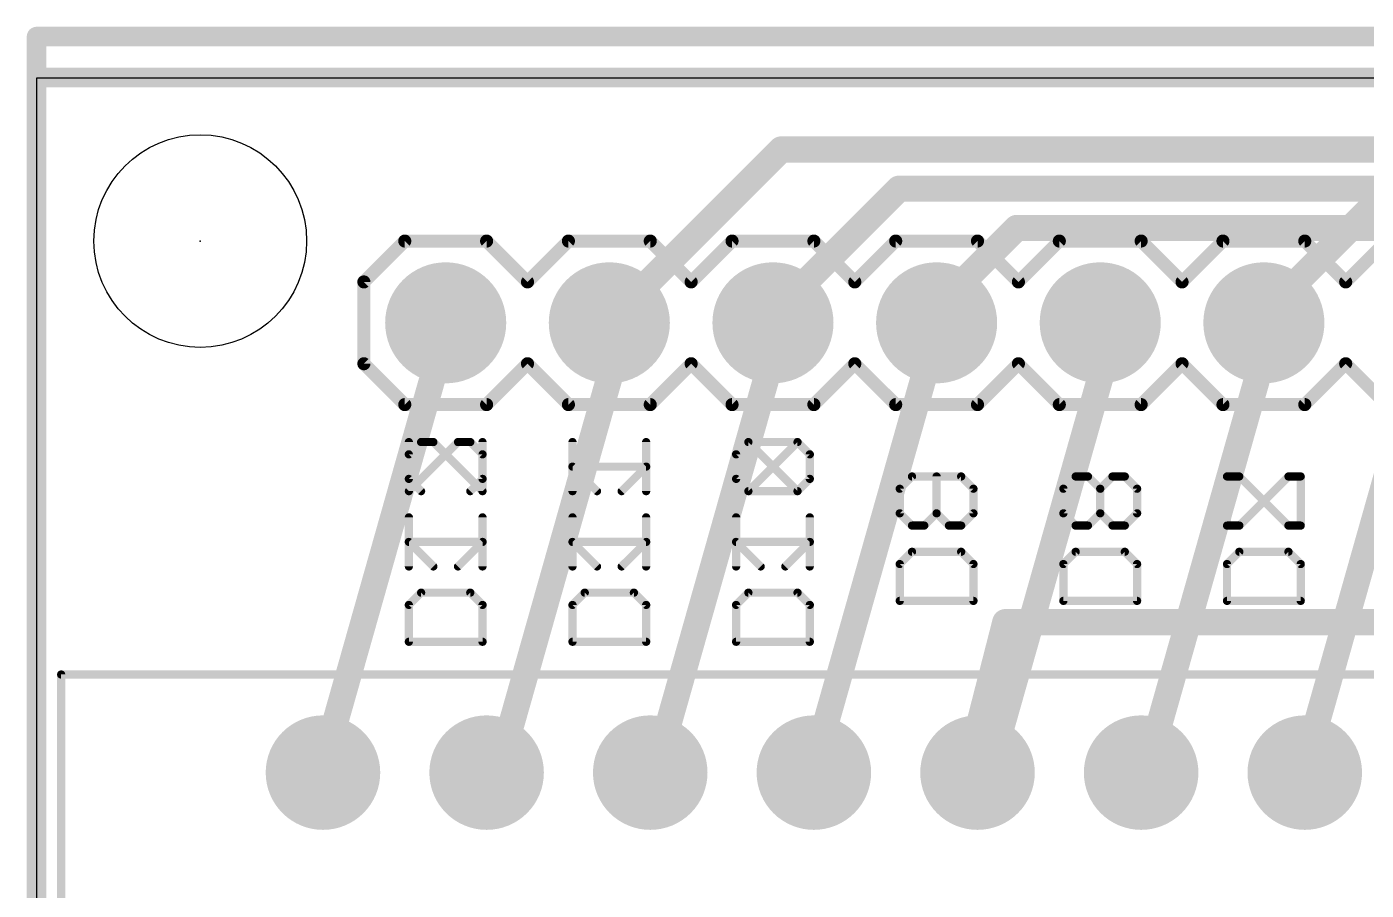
# Model space of a CAD drawing. Extents: x -3 to 97, y 0 to 38.
# Drawn here: x -0.15 to 20.64, y 24.21 to 37.62 of the extents above; entities that cross this region are included whole.
import ezdxf

# ---------------------------------------------------------------- set-up
doc = ezdxf.new("R2010")
doc.units = 0
for name, color, linetype in [('1', 14, 'CONTINUOUS'), ('16', 174, 'CONTINUOUS'), ('17', 94, 'CONTINUOUS'), ('20', 178, 'CONTINUOUS'), ('21', 251, 'CONTINUOUS'), ('23', 178, 'CONTINUOUS'), ('25', 251, 'CONTINUOUS'), ('26', 251, 'CONTINUOUS')]:
    doc.layers.add(name, color=color, linetype=linetype)

# ---------------------------------------------------------------- blocks, each defined once
blk = doc.blocks.new('ROUNDP')
at = {"const_width": 0.5}
blk.add_lwpolyline([(0, -0.25, 1), (0, 0.25, 1), (0, -0.25)], format="xyb", dxfattribs=at)

msp = doc.modelspace()

# ---------------------------------------------------------------- linework, layer by layer
at = {"layer": '1'}
for points, const_width in [([(0, 0), (0, 37.465)], 0.3048), ([(0, 37.465), (97.155, 37.465)], 0.3048), ([(19.177, 33.274), (21.6154, 35.7124)], 0.4064), ([(19.177, 33.274), (19.05, 33.02)], 0.4064), ([(19.177, 32.9692), (19.05, 33.02)], 0.4064), ([(15.0368, 28.3718), (14.4907, 26.2382)], 0.4064), ([(45.2882, 28.3718), (15.0368, 28.3718)], 0.4064), ([(14.4907, 26.2382), (14.8336, 26.2382)], 0.4064), ([(14.8336, 26.2382), (14.605, 26.035)], 0.4064)]:
    msp.add_lwpolyline(points, dxfattribs=dict(at, const_width=const_width))
for points, const_width in [([(0.0762, 37.465, 1), (-0.0762, 37.465)], 0.1524), ([(0, 37.5412, 1), (0, 37.3888)], 0.1524), ([(19.2679, 33.2286, 1), (19.0861, 33.3194)], 0.2032), ([(19.1052, 33.3458, 1), (19.2488, 33.2022)], 0.2032), ([(19.0877, 33.1143, 1), (19.0123, 32.9257)], 0.2032), ([(18.9591, 33.0654, 1), (19.1409, 32.9746)], 0.2032), ([(19.1393, 32.8749, 1), (19.2147, 33.0635)], 0.2032), ([(15.0368, 28.4734, 1), (15.0368, 28.2702)], 0.2032), ([(15.1352, 28.3466, 1), (14.9384, 28.397)], 0.2032), ([(14.4907, 26.3398, 1), (14.4907, 26.1366)], 0.2032), ([(14.9011, 26.1623, 1), (14.7661, 26.3141)], 0.2032), ([(14.8336, 26.1366, 1), (14.8336, 26.3398)], 0.2032), ([(14.3923, 26.2634, 1), (14.5891, 26.213)], 0.2032), ([(14.5375, 26.1109, 1), (14.6725, 25.9591)], 0.2032)]:
    msp.add_lwpolyline(points, format="xyb", dxfattribs=dict(at, const_width=const_width))
at = {"layer": '16'}
for points, const_width in [([(0, 0), (0, 36.83)], 0.3048), ([(0, 36.83), (97.155, 36.83)], 0.3048), ([(9.1186, 33.274), (11.557, 35.7124)], 0.4064), ([(11.557, 35.7124), (86.4362, 35.7124)], 0.4064), ([(11.557, 33.274), (13.3858, 35.1028)], 0.4064), ([(13.3858, 35.1028), (70.5866, 35.1028)], 0.4064), ([(13.9954, 33.274), (15.2146, 34.4932)], 0.4064), ([(15.2146, 34.4932), (54.4322, 34.4932)], 0.4064), ([(9.1186, 33.274), (8.89, 33.02)], 0.4064), ([(11.557, 33.274), (11.43, 33.02)], 0.4064), ([(13.9954, 33.274), (13.97, 33.02)], 0.4064), ([(6.3754, 32.9692), (4.4704, 26.2382)], 0.4064), ([(6.3754, 32.9692), (6.35, 33.02)], 0.4064), ([(9.1186, 32.9692), (7.2136, 26.2382)], 0.4064), ([(9.1186, 32.9692), (8.89, 33.02)], 0.4064), ([(11.557, 32.9692), (9.652, 26.2382)], 0.4064), ([(11.557, 32.9692), (11.43, 33.02)], 0.4064), ([(13.9954, 32.9692), (12.0904, 26.2382)], 0.4064), ([(13.9954, 32.9692), (13.97, 33.02)], 0.4064), ([(16.7386, 32.9692), (14.8336, 26.2382)], 0.4064), ([(16.7386, 32.9692), (16.51, 33.02)], 0.4064), ([(19.177, 32.9692), (17.272, 26.2382)], 0.4064), ([(19.177, 32.9692), (19.05, 33.02)], 0.4064), ([(21.6154, 32.9692), (19.7104, 26.2382)], 0.4064), ([(4.4704, 26.2382), (4.445, 26.035)], 0.4064), ([(7.2136, 26.2382), (6.985, 26.035)], 0.4064), ([(9.652, 26.2382), (9.525, 26.035)], 0.4064), ([(12.0904, 26.2382), (12.065, 26.035)], 0.4064), ([(14.8336, 26.2382), (14.605, 26.035)], 0.4064), ([(17.272, 26.2382), (17.145, 26.035)], 0.4064), ([(19.7104, 26.2382), (19.685, 26.035)], 0.4064)]:
    msp.add_lwpolyline(points, dxfattribs=dict(at, const_width=const_width))
for points, const_width in [([(0.0762, 36.83, 1), (-0.0762, 36.83)], 0.1524), ([(0, 36.9062, 1), (0, 36.7538)], 0.1524), ([(11.557, 35.814, 1), (11.557, 35.6108)], 0.2032), ([(11.6288, 35.6406, 1), (11.4852, 35.7842)], 0.2032), ([(13.3858, 35.2044, 1), (13.3858, 35.0012)], 0.2032), ([(13.4576, 35.031, 1), (13.314, 35.1746)], 0.2032), ([(15.2146, 34.5948, 1), (15.2146, 34.3916)], 0.2032), ([(15.2864, 34.4214, 1), (15.1428, 34.565)], 0.2032), ([(9.1941, 33.206, 1), (9.0431, 33.342)], 0.2032), ([(11.6479, 33.2286, 1), (11.4661, 33.3194)], 0.2032), ([(14.0965, 33.2639, 1), (13.8943, 33.2841)], 0.2032), ([(9.0468, 33.3458, 1), (9.1904, 33.2022)], 0.2032), ([(11.4852, 33.3458, 1), (11.6288, 33.2022)], 0.2032), ([(13.9236, 33.3458, 1), (14.0672, 33.2022)], 0.2032), ([(6.4409, 33.0654, 1), (6.2591, 32.9746)], 0.2032), ([(6.4732, 32.9415, 1), (6.2776, 32.9969)], 0.2032), ([(6.2845, 32.9238, 1), (6.4663, 33.0146)], 0.2032), ([(8.912, 33.1192, 1), (8.868, 32.9208)], 0.2032), ([(8.8145, 33.088, 1), (8.9655, 32.952)], 0.2032), ([(9.2164, 32.9415, 1), (9.0208, 32.9969)], 0.2032), ([(9.0966, 32.87, 1), (9.1406, 33.0684)], 0.2032), ([(11.4677, 33.1143, 1), (11.3923, 32.9257)], 0.2032), ([(11.3391, 33.0654, 1), (11.5209, 32.9746)], 0.2032), ([(11.6548, 32.9415, 1), (11.4592, 32.9969)], 0.2032), ([(11.5193, 32.8749, 1), (11.5947, 33.0635)], 0.2032), ([(14.0609, 33.0654, 1), (13.8791, 32.9746)], 0.2032), ([(13.8689, 33.0301, 1), (14.0711, 33.0099)], 0.2032), ([(14.0932, 32.9415, 1), (13.8976, 32.9969)], 0.2032), ([(13.9045, 32.9238, 1), (14.0863, 33.0146)], 0.2032), ([(16.532, 33.1192, 1), (16.488, 32.9208)], 0.2032), ([(16.8364, 32.9415, 1), (16.6408, 32.9969)], 0.2032), ([(16.7166, 32.87, 1), (16.7606, 33.0684)], 0.2032), ([(19.0877, 33.1143, 1), (19.0123, 32.9257)], 0.2032), ([(19.2748, 32.9415, 1), (19.0792, 32.9969)], 0.2032), ([(19.1393, 32.8749, 1), (19.2147, 33.0635)], 0.2032), ([(4.5712, 26.2256, 1), (4.3696, 26.2508)], 0.2032), ([(7.2811, 26.1623, 1), (7.1461, 26.3141)], 0.2032), ([(9.7382, 26.1844, 1), (9.5658, 26.292)], 0.2032), ([(12.1912, 26.2256, 1), (11.9896, 26.2508)], 0.2032), ([(14.9011, 26.1623, 1), (14.7661, 26.3141)], 0.2032), ([(17.3582, 26.1844, 1), (17.1858, 26.292)], 0.2032), ([(19.8112, 26.2256, 1), (19.6096, 26.2508)], 0.2032), ([(4.3726, 26.2659, 1), (4.5682, 26.2105)], 0.2032), ([(6.9175, 26.1109, 1), (7.0525, 25.9591)], 0.2032), ([(7.1158, 26.2659, 1), (7.3114, 26.2105)], 0.2032), ([(9.5542, 26.2659, 1), (9.7498, 26.2105)], 0.2032), ([(11.9926, 26.2659, 1), (12.1882, 26.2105)], 0.2032), ([(14.5375, 26.1109, 1), (14.6725, 25.9591)], 0.2032), ([(14.7358, 26.2659, 1), (14.9314, 26.2105)], 0.2032), ([(17.1742, 26.2659, 1), (17.3698, 26.2105)], 0.2032), ([(19.6126, 26.2659, 1), (19.8082, 26.2105)], 0.2032), ([(4.3442, 26.0476, 1), (4.5458, 26.0224)], 0.2032), ([(9.4388, 26.0888, 1), (9.6112, 25.9812)], 0.2032), ([(11.9642, 26.0476, 1), (12.1658, 26.0224)], 0.2032), ([(17.0588, 26.0888, 1), (17.2312, 25.9812)], 0.2032), ([(19.5842, 26.0476, 1), (19.7858, 26.0224)], 0.2032)]:
    msp.add_lwpolyline(points, format="xyb", dxfattribs=dict(at, const_width=const_width))
at = {"layer": '20'}
for p, q in [((96.825, 36.82), (0, 36.82)), ((0, 36.82), (0, 0))]:
    msp.add_line(p, q, dxfattribs=at)
msp.add_circle((2.54, 34.29), 1.651, dxfattribs=at)
at = {"layer": '21'}
for points, const_width in [([(5.08, 33.655), (5.715, 34.29)], 0.2032), ([(5.715, 34.29), (6.985, 34.29)], 0.2032), ([(7.62, 33.655), (6.985, 34.29)], 0.2032), ([(7.62, 33.655), (8.255, 34.29)], 0.2032), ([(8.255, 34.29), (9.525, 34.29)], 0.2032), ([(10.16, 33.655), (9.525, 34.29)], 0.2032), ([(10.16, 33.655), (10.795, 34.29)], 0.2032), ([(10.795, 34.29), (12.065, 34.29)], 0.2032), ([(12.065, 34.29), (12.7, 33.655)], 0.2032), ([(12.7, 33.655), (13.335, 34.29)], 0.2032), ([(13.335, 34.29), (14.605, 34.29)], 0.2032), ([(14.605, 34.29), (15.24, 33.655)], 0.2032), ([(15.24, 33.655), (15.875, 34.29)], 0.2032), ([(15.875, 34.29), (17.145, 34.29)], 0.2032), ([(17.78, 33.655), (17.145, 34.29)], 0.2032), ([(17.78, 33.655), (18.415, 34.29)], 0.2032), ([(18.415, 34.29), (19.685, 34.29)], 0.2032), ([(19.685, 34.29), (20.32, 33.655)], 0.2032), ([(20.32, 33.655), (20.955, 34.29)], 0.2032), ([(5.08, 32.385), (5.08, 33.655)], 0.2032), ([(5.715, 31.75), (5.08, 32.385)], 0.2032), ([(6.985, 31.75), (7.62, 32.385)], 0.2032), ([(8.255, 31.75), (7.62, 32.385)], 0.2032), ([(9.525, 31.75), (10.16, 32.385)], 0.2032), ([(10.795, 31.75), (10.16, 32.385)], 0.2032), ([(12.7, 32.385), (12.065, 31.75)], 0.2032), ([(13.335, 31.75), (12.7, 32.385)], 0.2032), ([(15.24, 32.385), (14.605, 31.75)], 0.2032), ([(15.875, 31.75), (15.24, 32.385)], 0.2032), ([(17.145, 31.75), (17.78, 32.385)], 0.2032), ([(18.415, 31.75), (17.78, 32.385)], 0.2032), ([(20.32, 32.385), (19.685, 31.75)], 0.2032), ([(20.955, 31.75), (20.32, 32.385)], 0.2032), ([(6.985, 31.75), (5.715, 31.75)], 0.2032), ([(9.525, 31.75), (8.255, 31.75)], 0.2032), ([(12.065, 31.75), (10.795, 31.75)], 0.2032), ([(14.605, 31.75), (13.335, 31.75)], 0.2032), ([(17.145, 31.75), (15.875, 31.75)], 0.2032), ([(19.685, 31.75), (18.415, 31.75)], 0.2032), ([(0.381, 9.271), (0.381, 27.559)], 0.127), ([(0.381, 27.559), (44.069, 27.559)], 0.127)]:
    msp.add_lwpolyline(points, dxfattribs=dict(at, const_width=const_width))
for points, const_width in [([(5.715, 34.3408, 1), (5.715, 34.2392)], 0.1016), ([(5.7509, 34.2541, 1), (5.6791, 34.3259)], 0.1016), ([(7.0209, 34.3259, 1), (6.9491, 34.2541)], 0.1016), ([(6.985, 34.2392, 1), (6.985, 34.3408)], 0.1016), ([(8.255, 34.3408, 1), (8.255, 34.2392)], 0.1016), ([(8.2909, 34.2541, 1), (8.2191, 34.3259)], 0.1016), ([(9.5609, 34.3259, 1), (9.4891, 34.2541)], 0.1016), ([(9.525, 34.2392, 1), (9.525, 34.3408)], 0.1016), ([(10.795, 34.3408, 1), (10.795, 34.2392)], 0.1016), ([(10.8309, 34.2541, 1), (10.7591, 34.3259)], 0.1016), ([(12.1009, 34.3259, 1), (12.0291, 34.2541)], 0.1016), ([(12.065, 34.2392, 1), (12.065, 34.3408)], 0.1016), ([(13.335, 34.3408, 1), (13.335, 34.2392)], 0.1016), ([(13.3709, 34.2541, 1), (13.2991, 34.3259)], 0.1016), ([(14.6409, 34.3259, 1), (14.5691, 34.2541)], 0.1016), ([(14.605, 34.2392, 1), (14.605, 34.3408)], 0.1016), ([(15.875, 34.3408, 1), (15.875, 34.2392)], 0.1016), ([(15.9109, 34.2541, 1), (15.8391, 34.3259)], 0.1016), ([(17.1809, 34.3259, 1), (17.1091, 34.2541)], 0.1016), ([(17.145, 34.2392, 1), (17.145, 34.3408)], 0.1016), ([(18.415, 34.3408, 1), (18.415, 34.2392)], 0.1016), ([(18.4509, 34.2541, 1), (18.3791, 34.3259)], 0.1016), ([(19.7209, 34.3259, 1), (19.6491, 34.2541)], 0.1016), ([(19.685, 34.2392, 1), (19.685, 34.3408)], 0.1016), ([(5.1308, 33.655, 1), (5.0292, 33.655)], 0.1016), ([(5.0441, 33.6909, 1), (5.1159, 33.6191)], 0.1016), ([(7.5841, 33.6909, 1), (7.6559, 33.6191)], 0.1016), ([(7.5841, 33.6191, 1), (7.6559, 33.6909)], 0.1016), ([(10.1241, 33.6909, 1), (10.1959, 33.6191)], 0.1016), ([(10.1241, 33.6191, 1), (10.1959, 33.6909)], 0.1016), ([(12.6641, 33.6909, 1), (12.7359, 33.6191)], 0.1016), ([(12.6641, 33.6191, 1), (12.7359, 33.6909)], 0.1016), ([(15.2041, 33.6909, 1), (15.2759, 33.6191)], 0.1016), ([(15.2041, 33.6191, 1), (15.2759, 33.6909)], 0.1016), ([(17.7441, 33.6909, 1), (17.8159, 33.6191)], 0.1016), ([(17.7441, 33.6191, 1), (17.8159, 33.6909)], 0.1016), ([(20.2841, 33.6909, 1), (20.3559, 33.6191)], 0.1016), ([(20.2841, 33.6191, 1), (20.3559, 33.6909)], 0.1016), ([(5.1159, 32.4209, 1), (5.0441, 32.3491)], 0.1016), ([(5.0292, 32.385, 1), (5.1308, 32.385)], 0.1016), ([(7.6559, 32.4209, 1), (7.5841, 32.3491)], 0.1016), ([(7.6559, 32.3491, 1), (7.5841, 32.4209)], 0.1016), ([(10.1959, 32.4209, 1), (10.1241, 32.3491)], 0.1016), ([(10.1959, 32.3491, 1), (10.1241, 32.4209)], 0.1016), ([(12.7359, 32.4209, 1), (12.6641, 32.3491)], 0.1016), ([(12.7359, 32.3491, 1), (12.6641, 32.4209)], 0.1016), ([(15.2759, 32.4209, 1), (15.2041, 32.3491)], 0.1016), ([(15.2759, 32.3491, 1), (15.2041, 32.4209)], 0.1016), ([(17.8159, 32.4209, 1), (17.7441, 32.3491)], 0.1016), ([(17.8159, 32.3491, 1), (17.7441, 32.4209)], 0.1016), ([(20.3559, 32.4209, 1), (20.2841, 32.3491)], 0.1016), ([(20.3559, 32.3491, 1), (20.2841, 32.4209)], 0.1016), ([(5.715, 31.8008, 1), (5.715, 31.6992)], 0.1016), ([(5.6791, 31.7141, 1), (5.7509, 31.7859)], 0.1016), ([(6.9491, 31.7859, 1), (7.0209, 31.7141)], 0.1016), ([(6.985, 31.6992, 1), (6.985, 31.8008)], 0.1016), ([(8.255, 31.8008, 1), (8.255, 31.6992)], 0.1016), ([(8.2191, 31.7141, 1), (8.2909, 31.7859)], 0.1016), ([(9.4891, 31.7859, 1), (9.5609, 31.7141)], 0.1016), ([(9.525, 31.6992, 1), (9.525, 31.8008)], 0.1016), ([(10.795, 31.8008, 1), (10.795, 31.6992)], 0.1016), ([(10.7591, 31.7141, 1), (10.8309, 31.7859)], 0.1016), ([(12.0291, 31.7859, 1), (12.1009, 31.7141)], 0.1016), ([(12.065, 31.6992, 1), (12.065, 31.8008)], 0.1016), ([(13.335, 31.8008, 1), (13.335, 31.6992)], 0.1016), ([(13.2991, 31.7141, 1), (13.3709, 31.7859)], 0.1016), ([(14.5691, 31.7859, 1), (14.6409, 31.7141)], 0.1016), ([(14.605, 31.6992, 1), (14.605, 31.8008)], 0.1016), ([(15.875, 31.8008, 1), (15.875, 31.6992)], 0.1016), ([(15.8391, 31.7141, 1), (15.9109, 31.7859)], 0.1016), ([(17.1091, 31.7859, 1), (17.1809, 31.7141)], 0.1016), ([(17.145, 31.6992, 1), (17.145, 31.8008)], 0.1016), ([(18.415, 31.8008, 1), (18.415, 31.6992)], 0.1016), ([(18.3791, 31.7141, 1), (18.4509, 31.7859)], 0.1016), ([(19.6491, 31.7859, 1), (19.7209, 31.7141)], 0.1016), ([(19.685, 31.6992, 1), (19.685, 31.8008)], 0.1016), ([(0.4128, 27.559, 1), (0.3493, 27.559)], 0.0635), ([(0.381, 27.5907, 1), (0.381, 27.5273)], 0.0635)]:
    msp.add_lwpolyline(points, format="xyb", dxfattribs=dict(at, const_width=const_width))
at = {"layer": '23'}
msp.add_point((2.54, 34.29), dxfattribs=at)
at = {"layer": '25', "const_width": 0.127}
for points in [[(5.9682, 31.1684), (5.7775, 30.9778)], [(6.1589, 31.1684), (5.9682, 31.1684)], [(6.9215, 30.4058), (6.1589, 31.1684)], [(6.9215, 31.1684), (6.9215, 30.4058)], [(9.4615, 30.4058), (9.4615, 31.1684)], [(10.8575, 30.9778), (11.0482, 31.1684)], [(11.0482, 31.1684), (11.8108, 31.1684)], [(11.8108, 30.4058), (11.0482, 31.1684)], [(11.8108, 31.1684), (12.0015, 30.9778)], [(5.7775, 30.9778), (5.7775, 30.5965)], [(10.8575, 30.5965), (10.8575, 30.9778)], [(12.0015, 30.9778), (12.0015, 30.5965)], [(8.6989, 30.4058), (8.3175, 30.7871)], [(8.3175, 30.7871), (9.4615, 30.7871)], [(5.7775, 30.5965), (5.9682, 30.4058)], [(11.0482, 30.4058), (10.8575, 30.5965)], [(12.0015, 30.5965), (11.8108, 30.4058)], [(13.5882, 30.634), (13.3975, 30.4434)], [(14.3508, 30.634), (13.5882, 30.634)], [(13.9695, 30.0621), (13.9695, 30.634)], [(14.5415, 30.4434), (14.3508, 30.634)], [(15.9375, 30.4434), (16.1282, 30.634)], [(16.1282, 30.634), (16.3189, 30.634)], [(16.3189, 30.634), (16.5095, 30.4434)], [(16.5095, 30.4434), (16.7002, 30.634)], [(16.7002, 30.634), (16.8908, 30.634)], [(16.8908, 30.634), (17.0815, 30.4434)], [(18.4775, 29.8714), (18.4775, 30.634)], [(18.4775, 30.634), (18.6682, 30.634)], [(18.6682, 30.634), (19.4308, 29.8714)], [(11.8108, 30.4058), (11.0482, 30.4058)], [(13.3975, 30.4434), (13.3975, 30.0621)], [(14.5415, 30.0621), (14.5415, 30.4434)], [(15.9375, 30.0621), (15.9375, 30.4434)], [(16.5095, 30.0621), (16.5095, 30.4434)], [(17.0815, 30.4434), (17.0815, 30.0621)], [(6.9215, 29.2364), (6.9215, 29.999)], [(9.4615, 29.2364), (9.4615, 29.999)], [(12.0015, 29.2364), (12.0015, 29.999)], [(13.3975, 30.0621), (13.5882, 29.8714)], [(13.7789, 29.8714), (13.9695, 30.0621)], [(14.3508, 29.8714), (14.5415, 30.0621)], [(16.1282, 29.8714), (15.9375, 30.0621)], [(16.5095, 30.0621), (16.3189, 29.8714)], [(16.7002, 29.8714), (16.5095, 30.0621)], [(17.0815, 30.0621), (16.8908, 29.8714)], [(13.5882, 29.8714), (13.7789, 29.8714)], [(16.3189, 29.8714), (16.1282, 29.8714)], [(16.8908, 29.8714), (16.7002, 29.8714)], [(19.4308, 29.8714), (19.6215, 29.8714)], [(6.1589, 29.2364), (5.7775, 29.6177)], [(5.7775, 29.6177), (6.9215, 29.6177)], [(8.6989, 29.2364), (8.3175, 29.6177)], [(8.3175, 29.6177), (9.4615, 29.6177)], [(11.2389, 29.2364), (10.8575, 29.6177)], [(10.8575, 29.6177), (12.0015, 29.6177)], [(13.5882, 29.4647), (13.3975, 29.274)], [(14.3508, 29.4647), (13.5882, 29.4647)], [(14.5415, 29.274), (14.3508, 29.4647)], [(16.1282, 29.4647), (15.9375, 29.274)], [(16.8908, 29.4647), (16.1282, 29.4647)], [(17.0815, 29.274), (16.8908, 29.4647)], [(18.6682, 29.4647), (18.4775, 29.274)], [(19.4308, 29.4647), (18.6682, 29.4647)], [(19.6215, 29.274), (19.4308, 29.4647)], [(13.3975, 29.274), (13.3975, 28.702)], [(14.5415, 28.702), (14.5415, 29.274)], [(15.9375, 29.274), (15.9375, 28.702)], [(17.0815, 28.702), (17.0815, 29.274)], [(18.4775, 29.274), (18.4775, 28.702)], [(19.6215, 28.702), (19.6215, 29.274)], [(5.9682, 28.8297), (5.7775, 28.639)], [(5.7775, 28.639), (5.7775, 28.067)], [(6.7308, 28.8297), (5.9682, 28.8297)], [(6.9215, 28.639), (6.7308, 28.8297)], [(6.9215, 28.067), (6.9215, 28.639)], [(8.5082, 28.8297), (8.3175, 28.639)], [(8.3175, 28.639), (8.3175, 28.067)], [(9.2708, 28.8297), (8.5082, 28.8297)], [(9.4615, 28.639), (9.2708, 28.8297)], [(9.4615, 28.067), (9.4615, 28.639)], [(11.0482, 28.8297), (10.8575, 28.639)], [(10.8575, 28.639), (10.8575, 28.067)], [(11.8108, 28.8297), (11.0482, 28.8297)], [(12.0015, 28.639), (11.8108, 28.8297)], [(12.0015, 28.067), (12.0015, 28.639)], [(13.3975, 28.702), (14.5415, 28.702)], [(15.9375, 28.702), (17.0815, 28.702)], [(18.4775, 28.702), (19.6215, 28.702)], [(5.7775, 28.067), (6.9215, 28.067)], [(8.3175, 28.067), (9.4615, 28.067)], [(10.8575, 28.067), (12.0015, 28.067)]]:
    msp.add_lwpolyline(points, dxfattribs=at)
at = {"layer": '25', "const_width": 0.0635}
for points in [[(5.9682, 31.2002, 1), (5.9682, 31.1367)], [(5.9906, 31.146, 1), (5.9457, 31.1909)], [(6.1813, 31.1909, 1), (6.1364, 31.146)], [(6.1589, 31.1367, 1), (6.1589, 31.2002)], [(6.9532, 31.1684, 1), (6.8898, 31.1684)], [(9.4933, 31.1684, 1), (9.4298, 31.1684)], [(11.0482, 31.2002, 1), (11.0482, 31.1367)], [(11.0706, 31.1909, 1), (11.0257, 31.146)], [(11.0706, 31.146, 1), (11.0257, 31.1909)], [(11.8333, 31.1909, 1), (11.7884, 31.146)], [(11.8108, 31.1367, 1), (11.8108, 31.2002)], [(5.8093, 30.9778, 1), (5.7458, 30.9778)], [(5.7551, 31.0002, 1), (5.8, 30.9553)], [(10.8893, 30.9778, 1), (10.8258, 30.9778)], [(10.8351, 31.0002, 1), (10.88, 30.9553)], [(12.0333, 30.9778, 1), (11.9697, 30.9778)], [(11.979, 30.9553, 1), (12.024, 31.0002)], [(8.3175, 30.8189, 1), (8.3175, 30.7554)], [(8.34, 30.8096, 1), (8.2951, 30.7647)], [(9.4615, 30.7554, 1), (9.4615, 30.8189)], [(5.7458, 30.5965, 1), (5.8093, 30.5965)], [(5.8, 30.6189, 1), (5.7551, 30.574)], [(10.8258, 30.5965, 1), (10.8893, 30.5965)], [(10.88, 30.6189, 1), (10.8351, 30.574)], [(11.9697, 30.5965, 1), (12.0333, 30.5965)], [(12.024, 30.574, 1), (11.979, 30.6189)], [(13.5882, 30.6658, 1), (13.5882, 30.6023)], [(13.6106, 30.6116, 1), (13.5657, 30.6565)], [(14.0013, 30.634, 1), (13.9378, 30.634)], [(14.3733, 30.6565, 1), (14.3284, 30.6116)], [(14.3508, 30.6023, 1), (14.3508, 30.6658)], [(16.1282, 30.6658, 1), (16.1282, 30.6023)], [(16.1506, 30.6116, 1), (16.1057, 30.6565)], [(16.3413, 30.6565, 1), (16.2964, 30.6116)], [(16.3189, 30.6023, 1), (16.3189, 30.6658)], [(16.7002, 30.6658, 1), (16.7002, 30.6023)], [(16.7226, 30.6116, 1), (16.6777, 30.6565)], [(16.9133, 30.6565, 1), (16.8684, 30.6116)], [(16.8908, 30.6023, 1), (16.8908, 30.6658)], [(18.4775, 30.6658, 1), (18.4775, 30.6023)], [(18.5093, 30.634, 1), (18.4458, 30.634)], [(18.6906, 30.6565, 1), (18.6457, 30.6116)], [(18.6682, 30.6023, 1), (18.6682, 30.6658)], [(5.9457, 30.3833, 1), (5.9906, 30.4282)], [(6.8898, 30.4058, 1), (6.9532, 30.4058)], [(6.899, 30.3833, 1), (6.944, 30.4282)], [(8.6764, 30.3833, 1), (8.7213, 30.4282)], [(9.4298, 30.4058, 1), (9.4933, 30.4058)], [(11.0482, 30.4375, 1), (11.0482, 30.374)], [(11.0257, 30.3833, 1), (11.0706, 30.4282)], [(11.7884, 30.4282, 1), (11.8333, 30.3833)], [(11.7884, 30.3833, 1), (11.8333, 30.4282)], [(11.8108, 30.374, 1), (11.8108, 30.4375)], [(13.4293, 30.4434, 1), (13.3658, 30.4434)], [(13.3751, 30.4658, 1), (13.42, 30.4209)], [(14.5733, 30.4434, 1), (14.5098, 30.4434)], [(14.519, 30.4209, 1), (14.564, 30.4658)], [(15.9693, 30.4434, 1), (15.9058, 30.4434)], [(15.9151, 30.4658, 1), (15.96, 30.4209)], [(16.5413, 30.4434, 1), (16.4778, 30.4434)], [(16.4871, 30.4658, 1), (16.532, 30.4209)], [(16.4871, 30.4209, 1), (16.532, 30.4658)], [(17.1133, 30.4434, 1), (17.0498, 30.4434)], [(17.059, 30.4209, 1), (17.104, 30.4658)], [(6.9532, 29.999, 1), (6.8898, 29.999)], [(9.4933, 29.999, 1), (9.4298, 29.999)], [(12.0333, 29.999, 1), (11.9697, 29.999)], [(13.3658, 30.0621, 1), (13.4293, 30.0621)], [(13.42, 30.0845, 1), (13.3751, 30.0396)], [(13.9378, 30.0621, 1), (14.0013, 30.0621)], [(13.992, 30.0396, 1), (13.9471, 30.0845)], [(14.5098, 30.0621, 1), (14.5733, 30.0621)], [(14.564, 30.0396, 1), (14.519, 30.0845)], [(15.9058, 30.0621, 1), (15.9693, 30.0621)], [(15.96, 30.0845, 1), (15.9151, 30.0396)], [(16.4778, 30.0621, 1), (16.5413, 30.0621)], [(16.532, 30.0845, 1), (16.4871, 30.0396)], [(16.532, 30.0396, 1), (16.4871, 30.0845)], [(17.0498, 30.0621, 1), (17.1133, 30.0621)], [(17.104, 30.0396, 1), (17.059, 30.0845)], [(13.5882, 29.9031, 1), (13.5882, 29.8396)], [(13.5657, 29.8489, 1), (13.6106, 29.8938)], [(13.7564, 29.8938, 1), (13.8013, 29.8489)], [(13.7789, 29.8396, 1), (13.7789, 29.9031)], [(14.3284, 29.8938, 1), (14.3733, 29.8489)], [(16.1282, 29.9031, 1), (16.1282, 29.8396)], [(16.1057, 29.8489, 1), (16.1506, 29.8938)], [(16.2964, 29.8938, 1), (16.3413, 29.8489)], [(16.3189, 29.8396, 1), (16.3189, 29.9031)], [(16.7002, 29.9031, 1), (16.7002, 29.8396)], [(16.6777, 29.8489, 1), (16.7226, 29.8938)], [(16.8684, 29.8938, 1), (16.9133, 29.8489)], [(16.8908, 29.8396, 1), (16.8908, 29.9031)], [(18.4458, 29.8714, 1), (18.5093, 29.8714)], [(19.4308, 29.9031, 1), (19.4308, 29.8396)], [(19.4084, 29.8489, 1), (19.4533, 29.8938)], [(19.6215, 29.8396, 1), (19.6215, 29.9031)], [(5.7775, 29.6495, 1), (5.7775, 29.586)], [(5.8, 29.6402, 1), (5.7551, 29.5953)], [(6.9215, 29.586, 1), (6.9215, 29.6495)], [(8.3175, 29.6495, 1), (8.3175, 29.586)], [(8.34, 29.6402, 1), (8.2951, 29.5953)], [(9.4615, 29.586, 1), (9.4615, 29.6495)], [(10.8575, 29.6495, 1), (10.8575, 29.586)], [(10.88, 29.6402, 1), (10.8351, 29.5953)], [(12.0015, 29.586, 1), (12.0015, 29.6495)], [(13.5882, 29.4964, 1), (13.5882, 29.4329)], [(13.6106, 29.4422, 1), (13.5657, 29.4871)], [(14.3733, 29.4871, 1), (14.3284, 29.4422)], [(14.3508, 29.4329, 1), (14.3508, 29.4964)], [(16.1282, 29.4964, 1), (16.1282, 29.4329)], [(16.1506, 29.4422, 1), (16.1057, 29.4871)], [(16.9133, 29.4871, 1), (16.8684, 29.4422)], [(16.8908, 29.4329, 1), (16.8908, 29.4964)], [(18.6682, 29.4964, 1), (18.6682, 29.4329)], [(18.6906, 29.4422, 1), (18.6457, 29.4871)], [(19.4533, 29.4871, 1), (19.4084, 29.4422)], [(19.4308, 29.4329, 1), (19.4308, 29.4964)], [(13.4293, 29.274, 1), (13.3658, 29.274)], [(13.3751, 29.2964, 1), (13.42, 29.2515)], [(14.5733, 29.274, 1), (14.5098, 29.274)], [(14.519, 29.2515, 1), (14.564, 29.2964)], [(15.9693, 29.274, 1), (15.9058, 29.274)], [(15.9151, 29.2964, 1), (15.96, 29.2515)], [(17.1133, 29.274, 1), (17.0498, 29.274)], [(17.059, 29.2515, 1), (17.104, 29.2964)], [(18.5093, 29.274, 1), (18.4458, 29.274)], [(18.4551, 29.2964, 1), (18.5, 29.2515)], [(19.6532, 29.274, 1), (19.5898, 29.274)], [(19.599, 29.2515, 1), (19.644, 29.2964)], [(6.1364, 29.2139, 1), (6.1813, 29.2588)], [(6.8898, 29.2364, 1), (6.9532, 29.2364)], [(8.6764, 29.2139, 1), (8.7213, 29.2588)], [(9.4298, 29.2364, 1), (9.4933, 29.2364)], [(11.2164, 29.2139, 1), (11.2613, 29.2588)], [(11.9697, 29.2364, 1), (12.0333, 29.2364)], [(5.8093, 28.639, 1), (5.7458, 28.639)], [(5.7551, 28.6614, 1), (5.8, 28.6165)], [(5.9682, 28.8614, 1), (5.9682, 28.7979)], [(5.9906, 28.8072, 1), (5.9457, 28.8521)], [(6.7533, 28.8521, 1), (6.7084, 28.8072)], [(6.7308, 28.7979, 1), (6.7308, 28.8614)], [(6.9532, 28.639, 1), (6.8898, 28.639)], [(6.899, 28.6165, 1), (6.944, 28.6614)], [(8.3493, 28.639, 1), (8.2858, 28.639)], [(8.2951, 28.6614, 1), (8.34, 28.6165)], [(8.5082, 28.8614, 1), (8.5082, 28.7979)], [(8.5306, 28.8072, 1), (8.4857, 28.8521)], [(9.2933, 28.8521, 1), (9.2484, 28.8072)], [(9.2708, 28.7979, 1), (9.2708, 28.8614)], [(9.4933, 28.639, 1), (9.4298, 28.639)], [(9.439, 28.6165, 1), (9.484, 28.6614)], [(10.8893, 28.639, 1), (10.8258, 28.639)], [(10.8351, 28.6614, 1), (10.88, 28.6165)], [(11.0482, 28.8614, 1), (11.0482, 28.7979)], [(11.0706, 28.8072, 1), (11.0257, 28.8521)], [(11.8333, 28.8521, 1), (11.7884, 28.8072)], [(11.8108, 28.7979, 1), (11.8108, 28.8614)], [(12.0333, 28.639, 1), (11.9697, 28.639)], [(11.979, 28.6165, 1), (12.024, 28.6614)], [(13.3975, 28.7338, 1), (13.3975, 28.6703)], [(13.3658, 28.702, 1), (13.4293, 28.702)], [(14.5098, 28.702, 1), (14.5733, 28.702)], [(14.5415, 28.6703, 1), (14.5415, 28.7338)], [(15.9375, 28.7338, 1), (15.9375, 28.6703)], [(15.9058, 28.702, 1), (15.9693, 28.702)], [(17.0498, 28.702, 1), (17.1133, 28.702)], [(17.0815, 28.6703, 1), (17.0815, 28.7338)], [(18.4775, 28.7338, 1), (18.4775, 28.6703)], [(18.4458, 28.702, 1), (18.5093, 28.702)], [(19.5898, 28.702, 1), (19.6532, 28.702)], [(19.6215, 28.6703, 1), (19.6215, 28.7338)], [(5.7775, 28.0987, 1), (5.7775, 28.0353)], [(5.7458, 28.067, 1), (5.8093, 28.067)], [(6.8898, 28.067, 1), (6.9532, 28.067)], [(6.9215, 28.0353, 1), (6.9215, 28.0987)], [(8.3175, 28.0987, 1), (8.3175, 28.0353)], [(8.2858, 28.067, 1), (8.3493, 28.067)], [(9.4298, 28.067, 1), (9.4933, 28.067)], [(9.4615, 28.0353, 1), (9.4615, 28.0987)], [(10.8575, 28.0987, 1), (10.8575, 28.0353)], [(10.8258, 28.067, 1), (10.8893, 28.067)], [(11.9697, 28.067, 1), (12.0333, 28.067)], [(12.0015, 28.0353, 1), (12.0015, 28.0987)]]:
    msp.add_lwpolyline(points, format="xyb", dxfattribs=at)
at = {"layer": '26', "const_width": 0.127}
for points in [[(5.7785, 31.1684), (5.7785, 30.4058)], [(5.7785, 30.4058), (6.5412, 31.1684)], [(6.5412, 31.1684), (6.7318, 31.1684)], [(6.7318, 31.1684), (6.9225, 30.9778)], [(8.3185, 30.4058), (8.3185, 31.1684)], [(11.0492, 31.1684), (10.8585, 30.9778)], [(11.8118, 31.1684), (11.0492, 31.1684)], [(11.0492, 30.4058), (11.8118, 31.1684)], [(12.0025, 30.9778), (11.8118, 31.1684)], [(6.9225, 30.9778), (6.9225, 30.5965)], [(10.8585, 30.9778), (10.8585, 30.5965)], [(12.0025, 30.5965), (12.0025, 30.9778)], [(9.4625, 30.7871), (8.3185, 30.7871)], [(9.0812, 30.4058), (9.4625, 30.7871)], [(6.9225, 30.5965), (6.7318, 30.4058)], [(10.8585, 30.5965), (11.0492, 30.4058)], [(11.8118, 30.4058), (12.0025, 30.5965)], [(13.3985, 30.4434), (13.5892, 30.634)], [(13.5892, 30.634), (14.3518, 30.634)], [(13.9705, 30.0621), (13.9705, 30.634)], [(14.3518, 30.634), (14.5425, 30.4434)], [(16.1292, 30.634), (15.9385, 30.4434)], [(16.3198, 30.634), (16.1292, 30.634)], [(16.5105, 30.4434), (16.3198, 30.634)], [(16.7012, 30.634), (16.5105, 30.4434)], [(16.8918, 30.634), (16.7012, 30.634)], [(17.0825, 30.4434), (16.8918, 30.634)], [(19.4318, 30.634), (18.6692, 29.8714)], [(19.6225, 30.634), (19.4318, 30.634)], [(19.6225, 29.8714), (19.6225, 30.634)], [(11.0492, 30.4058), (11.8118, 30.4058)], [(13.3985, 30.0621), (13.3985, 30.4434)], [(14.5425, 30.4434), (14.5425, 30.0621)], [(15.9385, 30.4434), (15.9385, 30.0621)], [(16.5105, 30.0621), (16.5105, 30.4434)], [(17.0825, 30.0621), (17.0825, 30.4434)], [(5.7785, 29.2364), (5.7785, 29.999)], [(8.3185, 29.2364), (8.3185, 29.999)], [(10.8585, 29.2364), (10.8585, 29.999)], [(13.5892, 29.8714), (13.3985, 30.0621)], [(14.1612, 29.8714), (13.9705, 30.0621)], [(14.5425, 30.0621), (14.3518, 29.8714)], [(15.9385, 30.0621), (16.1292, 29.8714)], [(16.3198, 29.8714), (16.5105, 30.0621)], [(16.5105, 30.0621), (16.7012, 29.8714)], [(16.8918, 29.8714), (17.0825, 30.0621)], [(14.3518, 29.8714), (14.1612, 29.8714)], [(16.1292, 29.8714), (16.3198, 29.8714)], [(16.7012, 29.8714), (16.8918, 29.8714)], [(18.6692, 29.8714), (18.4785, 29.8714)], [(6.9225, 29.6177), (5.7785, 29.6177)], [(6.5412, 29.2364), (6.9225, 29.6177)], [(9.4625, 29.6177), (8.3185, 29.6177)], [(9.0812, 29.2364), (9.4625, 29.6177)], [(12.0025, 29.6177), (10.8585, 29.6177)], [(11.6212, 29.2364), (12.0025, 29.6177)], [(13.3985, 29.274), (13.5892, 29.4647)], [(13.5892, 29.4647), (14.3518, 29.4647)], [(14.3518, 29.4647), (14.5425, 29.274)], [(15.9385, 29.274), (16.1292, 29.4647)], [(16.1292, 29.4647), (16.8918, 29.4647)], [(16.8918, 29.4647), (17.0825, 29.274)], [(18.4785, 29.274), (18.6692, 29.4647)], [(18.6692, 29.4647), (19.4318, 29.4647)], [(19.4318, 29.4647), (19.6225, 29.274)], [(13.3985, 28.702), (13.3985, 29.274)], [(14.5425, 29.274), (14.5425, 28.702)], [(15.9385, 28.702), (15.9385, 29.274)], [(17.0825, 29.274), (17.0825, 28.702)], [(18.4785, 28.702), (18.4785, 29.274)], [(19.6225, 29.274), (19.6225, 28.702)], [(5.7785, 28.639), (5.9692, 28.8297)], [(5.7785, 28.067), (5.7785, 28.639)], [(5.9692, 28.8297), (6.7318, 28.8297)], [(6.7318, 28.8297), (6.9225, 28.639)], [(6.9225, 28.639), (6.9225, 28.067)], [(8.3185, 28.639), (8.5092, 28.8297)], [(8.3185, 28.067), (8.3185, 28.639)], [(8.5092, 28.8297), (9.2718, 28.8297)], [(9.2718, 28.8297), (9.4625, 28.639)], [(9.4625, 28.639), (9.4625, 28.067)], [(10.8585, 28.639), (11.0492, 28.8297)], [(10.8585, 28.067), (10.8585, 28.639)], [(11.0492, 28.8297), (11.8118, 28.8297)], [(11.8118, 28.8297), (12.0025, 28.639)], [(12.0025, 28.639), (12.0025, 28.067)], [(14.5425, 28.702), (13.3985, 28.702)], [(17.0825, 28.702), (15.9385, 28.702)], [(19.6225, 28.702), (18.4785, 28.702)], [(6.9225, 28.067), (5.7785, 28.067)], [(9.4625, 28.067), (8.3185, 28.067)], [(12.0025, 28.067), (10.8585, 28.067)]]:
    msp.add_lwpolyline(points, dxfattribs=at)
at = {"layer": '26', "const_width": 0.0635}
for points in [[(5.8102, 31.1684, 1), (5.7468, 31.1684)], [(6.5412, 31.2002, 1), (6.5412, 31.1367)], [(6.5636, 31.146, 1), (6.5187, 31.1909)], [(6.7543, 31.1909, 1), (6.7094, 31.146)], [(6.7318, 31.1367, 1), (6.7318, 31.2002)], [(8.3503, 31.1684, 1), (8.2867, 31.1684)], [(11.0492, 31.2002, 1), (11.0492, 31.1367)], [(11.0716, 31.146, 1), (11.0267, 31.1909)], [(11.8343, 31.1909, 1), (11.7894, 31.146)], [(11.8343, 31.146, 1), (11.7894, 31.1909)], [(11.8118, 31.1367, 1), (11.8118, 31.2002)], [(6.9542, 30.9778, 1), (6.8907, 30.9778)], [(6.9, 30.9553, 1), (6.9449, 31.0002)], [(10.836, 31.0002, 1), (10.881, 30.9553)], [(10.8903, 30.9778, 1), (10.8268, 30.9778)], [(12.0342, 30.9778, 1), (11.9707, 30.9778)], [(11.98, 30.9553, 1), (12.0249, 31.0002)], [(8.3185, 30.8189, 1), (8.3185, 30.7554)], [(9.4849, 30.7647, 1), (9.44, 30.8096)], [(9.4625, 30.7554, 1), (9.4625, 30.8189)], [(6.8907, 30.5965, 1), (6.9542, 30.5965)], [(6.9449, 30.574, 1), (6.9, 30.6189)], [(10.881, 30.6189, 1), (10.836, 30.574)], [(10.8268, 30.5965, 1), (10.8903, 30.5965)], [(11.9707, 30.5965, 1), (12.0342, 30.5965)], [(12.0249, 30.574, 1), (11.98, 30.6189)], [(13.5892, 30.6658, 1), (13.5892, 30.6023)], [(13.6116, 30.6116, 1), (13.5667, 30.6565)], [(14.0022, 30.634, 1), (13.9387, 30.634)], [(14.3743, 30.6565, 1), (14.3294, 30.6116)], [(14.3518, 30.6023, 1), (14.3518, 30.6658)], [(16.1292, 30.6658, 1), (16.1292, 30.6023)], [(16.1516, 30.6116, 1), (16.1067, 30.6565)], [(16.3423, 30.6565, 1), (16.2974, 30.6116)], [(16.3198, 30.6023, 1), (16.3198, 30.6658)], [(16.7012, 30.6658, 1), (16.7012, 30.6023)], [(16.7236, 30.6116, 1), (16.6787, 30.6565)], [(16.9143, 30.6565, 1), (16.8694, 30.6116)], [(16.8918, 30.6023, 1), (16.8918, 30.6658)], [(19.4318, 30.6658, 1), (19.4318, 30.6023)], [(19.4543, 30.6116, 1), (19.4094, 30.6565)], [(19.6542, 30.634, 1), (19.5907, 30.634)], [(19.6225, 30.6023, 1), (19.6225, 30.6658)], [(5.756, 30.4282, 1), (5.801, 30.3833)], [(5.7468, 30.4058, 1), (5.8102, 30.4058)], [(6.7094, 30.4282, 1), (6.7543, 30.3833)], [(8.2867, 30.4058, 1), (8.3503, 30.4058)], [(9.0587, 30.4282, 1), (9.1036, 30.3833)], [(11.0492, 30.4375, 1), (11.0492, 30.374)], [(11.0267, 30.4282, 1), (11.0716, 30.3833)], [(11.0267, 30.3833, 1), (11.0716, 30.4282)], [(11.7894, 30.4282, 1), (11.8343, 30.3833)], [(11.8118, 30.374, 1), (11.8118, 30.4375)], [(13.4303, 30.4434, 1), (13.3667, 30.4434)], [(13.376, 30.4658, 1), (13.421, 30.4209)], [(14.5742, 30.4434, 1), (14.5107, 30.4434)], [(14.52, 30.4209, 1), (14.5649, 30.4658)], [(15.9703, 30.4434, 1), (15.9068, 30.4434)], [(15.916, 30.4658, 1), (15.961, 30.4209)], [(16.5422, 30.4434, 1), (16.4787, 30.4434)], [(16.488, 30.4658, 1), (16.5329, 30.4209)], [(16.488, 30.4209, 1), (16.5329, 30.4658)], [(17.1142, 30.4434, 1), (17.0507, 30.4434)], [(17.06, 30.4209, 1), (17.1049, 30.4658)], [(5.8102, 29.999, 1), (5.7468, 29.999)], [(8.3503, 29.999, 1), (8.2867, 29.999)], [(10.8903, 29.999, 1), (10.8268, 29.999)], [(13.3667, 30.0621, 1), (13.4303, 30.0621)], [(13.421, 30.0845, 1), (13.376, 30.0396)], [(13.9929, 30.0845, 1), (13.948, 30.0396)], [(13.9387, 30.0621, 1), (14.0022, 30.0621)], [(14.5107, 30.0621, 1), (14.5742, 30.0621)], [(14.5649, 30.0396, 1), (14.52, 30.0845)], [(15.961, 30.0845, 1), (15.916, 30.0396)], [(15.9068, 30.0621, 1), (15.9703, 30.0621)], [(16.4787, 30.0621, 1), (16.5422, 30.0621)], [(16.5329, 30.0845, 1), (16.488, 30.0396)], [(16.5329, 30.0396, 1), (16.488, 30.0845)], [(17.0507, 30.0621, 1), (17.1142, 30.0621)], [(17.1049, 30.0396, 1), (17.06, 30.0845)], [(13.5667, 29.8489, 1), (13.6116, 29.8938)], [(14.1612, 29.9031, 1), (14.1612, 29.8396)], [(14.1387, 29.8489, 1), (14.1836, 29.8938)], [(14.3294, 29.8938, 1), (14.3743, 29.8489)], [(14.3518, 29.8396, 1), (14.3518, 29.9031)], [(16.1292, 29.9031, 1), (16.1292, 29.8396)], [(16.1067, 29.8489, 1), (16.1516, 29.8938)], [(16.2974, 29.8938, 1), (16.3423, 29.8489)], [(16.3198, 29.8396, 1), (16.3198, 29.9031)], [(16.7012, 29.9031, 1), (16.7012, 29.8396)], [(16.6787, 29.8489, 1), (16.7236, 29.8938)], [(16.8694, 29.8938, 1), (16.9143, 29.8489)], [(16.8918, 29.8396, 1), (16.8918, 29.9031)], [(18.4785, 29.9031, 1), (18.4785, 29.8396)], [(18.6467, 29.8938, 1), (18.6916, 29.8489)], [(18.6692, 29.8396, 1), (18.6692, 29.9031)], [(19.5907, 29.8714, 1), (19.6542, 29.8714)], [(5.7785, 29.6495, 1), (5.7785, 29.586)], [(6.9449, 29.5953, 1), (6.9, 29.6402)], [(6.9225, 29.586, 1), (6.9225, 29.6495)], [(8.3185, 29.6495, 1), (8.3185, 29.586)], [(9.4849, 29.5953, 1), (9.44, 29.6402)], [(9.4625, 29.586, 1), (9.4625, 29.6495)], [(10.8585, 29.6495, 1), (10.8585, 29.586)], [(12.0249, 29.5953, 1), (11.98, 29.6402)], [(12.0025, 29.586, 1), (12.0025, 29.6495)], [(13.5892, 29.4964, 1), (13.5892, 29.4329)], [(13.6116, 29.4422, 1), (13.5667, 29.4871)], [(14.3743, 29.4871, 1), (14.3294, 29.4422)], [(14.3518, 29.4329, 1), (14.3518, 29.4964)], [(16.1292, 29.4964, 1), (16.1292, 29.4329)], [(16.1516, 29.4422, 1), (16.1067, 29.4871)], [(16.9143, 29.4871, 1), (16.8694, 29.4422)], [(16.8918, 29.4329, 1), (16.8918, 29.4964)], [(18.6692, 29.4964, 1), (18.6692, 29.4329)], [(18.6916, 29.4422, 1), (18.6467, 29.4871)], [(19.4543, 29.4871, 1), (19.4094, 29.4422)], [(19.4318, 29.4329, 1), (19.4318, 29.4964)], [(13.4303, 29.274, 1), (13.3667, 29.274)], [(13.376, 29.2964, 1), (13.421, 29.2515)], [(14.5742, 29.274, 1), (14.5107, 29.274)], [(14.52, 29.2515, 1), (14.5649, 29.2964)], [(15.9703, 29.274, 1), (15.9068, 29.274)], [(15.916, 29.2964, 1), (15.961, 29.2515)], [(17.1142, 29.274, 1), (17.0507, 29.274)], [(17.06, 29.2515, 1), (17.1049, 29.2964)], [(18.456, 29.2964, 1), (18.501, 29.2515)], [(18.5102, 29.274, 1), (18.4468, 29.274)], [(19.6542, 29.274, 1), (19.5907, 29.274)], [(19.6, 29.2515, 1), (19.6449, 29.2964)], [(5.7468, 29.2364, 1), (5.8102, 29.2364)], [(6.5187, 29.2588, 1), (6.5636, 29.2139)], [(8.2867, 29.2364, 1), (8.3503, 29.2364)], [(9.0587, 29.2588, 1), (9.1036, 29.2139)], [(10.8268, 29.2364, 1), (10.8903, 29.2364)], [(11.5987, 29.2588, 1), (11.6436, 29.2139)], [(5.756, 28.6614, 1), (5.801, 28.6165)], [(5.8102, 28.639, 1), (5.7468, 28.639)], [(5.9692, 28.8614, 1), (5.9692, 28.7979)], [(5.9916, 28.8072, 1), (5.9467, 28.8521)], [(6.7543, 28.8521, 1), (6.7094, 28.8072)], [(6.7318, 28.7979, 1), (6.7318, 28.8614)], [(6.9542, 28.639, 1), (6.8907, 28.639)], [(6.9, 28.6165, 1), (6.9449, 28.6614)], [(8.3503, 28.639, 1), (8.2867, 28.639)], [(8.296, 28.6614, 1), (8.341, 28.6165)], [(8.5092, 28.8614, 1), (8.5092, 28.7979)], [(8.5316, 28.8072, 1), (8.4867, 28.8521)], [(9.2943, 28.8521, 1), (9.2494, 28.8072)], [(9.2718, 28.7979, 1), (9.2718, 28.8614)], [(9.4942, 28.639, 1), (9.4307, 28.639)], [(9.44, 28.6165, 1), (9.4849, 28.6614)], [(10.836, 28.6614, 1), (10.881, 28.6165)], [(10.8903, 28.639, 1), (10.8268, 28.639)], [(11.0492, 28.8614, 1), (11.0492, 28.7979)], [(11.0716, 28.8072, 1), (11.0267, 28.8521)], [(11.8343, 28.8521, 1), (11.7894, 28.8072)], [(11.8118, 28.7979, 1), (11.8118, 28.8614)], [(12.0342, 28.639, 1), (11.9707, 28.639)], [(11.98, 28.6165, 1), (12.0249, 28.6614)], [(13.3667, 28.702, 1), (13.4303, 28.702)], [(13.3985, 28.7338, 1), (13.3985, 28.6703)], [(14.5107, 28.702, 1), (14.5742, 28.702)], [(14.5425, 28.6703, 1), (14.5425, 28.7338)], [(15.9385, 28.7338, 1), (15.9385, 28.6703)], [(15.9068, 28.702, 1), (15.9703, 28.702)], [(17.0507, 28.702, 1), (17.1142, 28.702)], [(17.0825, 28.6703, 1), (17.0825, 28.7338)], [(18.4785, 28.7338, 1), (18.4785, 28.6703)], [(18.4468, 28.702, 1), (18.5102, 28.702)], [(19.5907, 28.702, 1), (19.6542, 28.702)], [(19.6225, 28.6703, 1), (19.6225, 28.7338)], [(5.7785, 28.0987, 1), (5.7785, 28.0353)], [(5.7468, 28.067, 1), (5.8102, 28.067)], [(6.8907, 28.067, 1), (6.9542, 28.067)], [(6.9225, 28.0353, 1), (6.9225, 28.0987)], [(8.2867, 28.067, 1), (8.3503, 28.067)], [(8.3185, 28.0987, 1), (8.3185, 28.0353)], [(9.4307, 28.067, 1), (9.4942, 28.067)], [(9.4625, 28.0353, 1), (9.4625, 28.0987)], [(10.8585, 28.0987, 1), (10.8585, 28.0353)], [(10.8268, 28.067, 1), (10.8903, 28.067)], [(11.9707, 28.067, 1), (12.0342, 28.067)], [(12.0025, 28.0353, 1), (12.0025, 28.0987)]]:
    msp.add_lwpolyline(points, format="xyb", dxfattribs=at)

# ---------------------------------------------------------------- block references
at = {"layer": '17', "rotation": 270}
for p, xscale, yscale in [((6.35, 33.02), 1.8796, 1.8796), ((6.35, 33.02), 1.8796, 1.8796), ((8.89, 33.02), 1.8796, 1.8796), ((8.89, 33.02), 1.8796, 1.8796), ((11.43, 33.02), 1.8796, 1.8796), ((11.43, 33.02), 1.8796, 1.8796), ((13.97, 33.02), 1.8796, 1.8796), ((13.97, 33.02), 1.8796, 1.8796), ((16.51, 33.02), 1.8796, 1.8796), ((16.51, 33.02), 1.8796, 1.8796), ((19.05, 33.02), 1.8796, 1.8796), ((19.05, 33.02), 1.8796, 1.8796), ((4.445, 26.035), 1.778, 1.778), ((4.445, 26.035), 1.778, 1.778), ((6.985, 26.035), 1.778, 1.778), ((6.985, 26.035), 1.778, 1.778), ((9.525, 26.035), 1.778, 1.778), ((9.525, 26.035), 1.778, 1.778), ((12.065, 26.035), 1.778, 1.778), ((12.065, 26.035), 1.778, 1.778), ((14.605, 26.035), 1.778, 1.778), ((14.605, 26.035), 1.778, 1.778), ((17.145, 26.035), 1.778, 1.778), ((17.145, 26.035), 1.778, 1.778), ((19.685, 26.035), 1.778, 1.778), ((19.685, 26.035), 1.778, 1.778)]:
    msp.add_blockref('ROUNDP', p, dxfattribs=dict(at, xscale=xscale, yscale=yscale))

doc.saveas('drawing.dxf')
